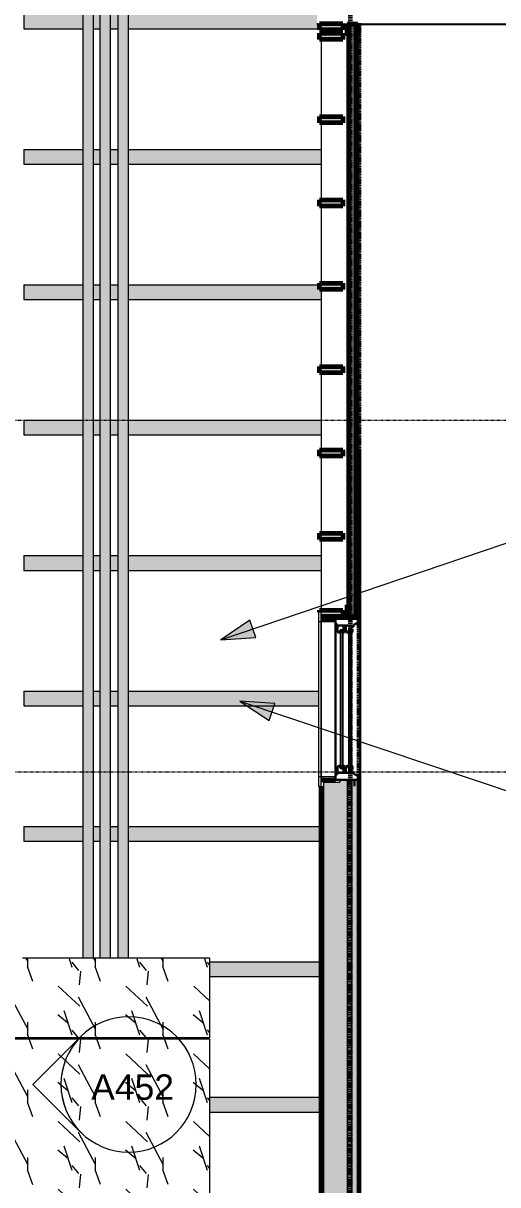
# Model space of a CAD drawing. Header units: inches. Extents: x -4169 to -1846, y 9706 to 12377.
# Drawn here: x -3479.4 to -3367.2, y 10972.9 to 11247.3 of the extents above; entities that cross this region are included whole.
import ezdxf

# ---------------------------------------------------------------- set-up
doc = ezdxf.new("R2010")
doc.units = ezdxf.units.IN
doc.header["$MEASUREMENT"] = 0
doc.linetypes.add('Aligning Line 1_8_', pattern=[0.25, 0.125, -0.125])
doc.linetypes.add('Dash 1_16_', pattern=[0.125, 0.0625, -0.0625])
for name, color, linetype, lineweight in [('0-1', 7, 'Continuous', 5), ('0-2', 50, 'Continuous', 18), ('A-CLNG', 13, 'Continuous', 18), ('A-CLNG-PATT-1', 252, 'Continuous', 18), ('A-GLAZ-3', 250, 'Continuous', 9), ('A-GLAZ-4', 90, 'Continuous', 30), ('A-GLAZ-CWMG-1', 254, 'Continuous', 9), ('A-GLAZ-CWMG-3', 10, 'Continuous', 60), ('A-WALL-1', 8, 'Continuous', 5), ('A-WALL-3', 252, 'Continuous', 18), ('A-WALL-4', 10, 'Continuous', 60), ('A-WALL-5', 50, 'Continuous', 18), ('A-WALL-6', 251, 'Continuous', 5), ('A-WALL-9', 9, 'Continuous', 9), ('A-WALL-PATT-2', 253, 'Continuous', 9), ('C-PROP-LINE-2', 91, 'Dash 1_16_', 60), ('G-ANNO-SYMB', 111, 'Aligning Line 1_8_', 9), ('G-ANNO-SYMB-2', 111, 'Continuous', 9), ('G-ANNO-TEXT', 231, 'Continuous', 9), ('P-PIPE', 3, 'Continuous', 9), ('P-PIPE-1', 3, 'Continuous', 5), ('S-BEAM', 12, 'Continuous', 9)]:
    doc.layers.add(name, color=color, linetype=linetype, lineweight=lineweight)
doc.styles.add('Arial_1', font='arial.ttf', dxfattribs={"height": 6})

# ---------------------------------------------------------------- blocks, each defined once
blk = doc.blocks.new('Basic Wall _ EXT - FIBER CEMENT - LARGE - ___-2505164-ENLARGED RCP - 2ND FLOOR PLAN')
at = {"layer": 'A-WALL-3'}
h = blk.add_hatch(color=256, dxfattribs=at)
h.paths.add_polyline_path([(-2734.17, 11247.1), (-2636.79, 11247.1), (-2636.79, 11247.39), (-2791.71, 11247.39), (-2791.71, 11247.1), (-2737.16, 11247.1)], flags=0)
h.paths.add_polyline_path([(-2070.67, 11247.1), (-2067.63, 11247.1), (-2067.92, 11247.39), (-2100.51, 11247.39), (-2100.51, 11247.1), (-2079.78, 11247.1)], flags=0)
h.paths.add_polyline_path([(-3409.92, 11247.1), (-3409.3, 11247.1), (-3409.3, 11247.29), (-3403.8, 11247.29), (-3403.8, 11247.1), (-3402.8, 11247.1), (-3402.8, 11247.19), (-3400.3, 11247.19), (-3400.3, 11247.1), (-3328.94, 11247.1), (-3328.94, 11247.39), (-3409.92, 11247.39)], flags=0)
h.paths.add_polyline_path([(-3107.22, 11247.1), (-3059.19, 11247.1), (-3059.19, 11247.39), (-3136.73, 11247.39), (-3136.73, 11247.1), (-3107.72, 11247.1)], flags=0)
h.paths.add_polyline_path([(-2138.54, 11247.1), (-2138.54, 11247.39), (-2215.71, 11247.39), (-2215.71, 11247.1), (-2147.31, 11247.1)], flags=0)
h.paths.add_polyline_path([(-2253.74, 11247.1), (-2253.74, 11247.39), (-2254.11, 11247.39), (-2254.11, 11247.1)], flags=0)
h.paths.add_polyline_path([(-3402.37, 11247.1), (-3402.37, 11247.13), (-3402.74, 11247.13), (-3402.74, 11247.1), (-3402.71, 11247.1)], flags=0)
h.paths.add_polyline_path([(-2292.14, 11247.1), (-2292.14, 11247.39), (-2330.91, 11247.39), (-2330.91, 11247.1), (-2299.26, 11247.1)], flags=0)
h.paths.add_polyline_path([(-3174.75, 11247.1), (-3174.75, 11247.39), (-3252.51, 11247.39), (-3252.51, 11247.1), (-3194.06, 11247.1)], flags=0)
h.paths.add_polyline_path([(-2368.94, 11247.1), (-2368.94, 11247.39), (-2407.71, 11247.39), (-2407.71, 11247.1), (-2383.67, 11247.1)], flags=0)
h.paths.add_polyline_path([(-2445.74, 11247.1), (-2445.74, 11247.39), (-2446.11, 11247.39), (-2446.11, 11247.1)], flags=0)
h.paths.add_polyline_path([(-2484.14, 11247.1), (-2484.14, 11247.39), (-2561.31, 11247.39), (-2561.31, 11247.1), (-2518.74, 11247.1)], flags=0)
h.paths.add_polyline_path([(-3400.8, 11247.1), (-3400.36, 11247.1), (-3400.36, 11247.13), (-3400.8, 11247.13)], flags=0)
h.paths.add_polyline_path([(-2599.34, 11247.1), (-2599.34, 11247.39), (-2600.66, 11247.39), (-2600.66, 11247.1)], flags=0)
h.paths.add_polyline_path([(-3023.06, 11247.1), (-3021.74, 11247.1), (-3021.74, 11247.39), (-3023.06, 11247.39)], flags=0)
h.paths.add_polyline_path([(-3290.91, 11247.1), (-3290.54, 11247.1), (-3290.54, 11247.39), (-3290.91, 11247.39)], flags=0)
h.paths.add_polyline_path([(-2983.71, 11247.1), (-2983.34, 11247.1), (-2983.34, 11247.39), (-2983.71, 11247.39)], flags=0)
h.paths.add_polyline_path([(-2945.31, 11247.1), (-2868.14, 11247.1), (-2868.14, 11247.39), (-2945.31, 11247.39)], flags=0)
h.paths.add_polyline_path([(-2830.11, 11247.1), (-2829.74, 11247.1), (-2829.74, 11247.39), (-2830.11, 11247.39)], flags=0)
h.paths.add_polyline_path([(-3124.64, 11247.45), (-3098.91, 11247.45), (-3098.91, 11247.64), (-3097.16, 11247.64), (-3097.16, 11249.14), (-3136.73, 11249.14), (-3136.73, 11247.45), (-3125.14, 11247.45)], flags=0)
h.paths.add_polyline_path([(-2746.66, 11247.45), (-2714.91, 11247.45), (-2714.91, 11247.64), (-2714.54, 11247.64), (-2714.54, 11247.45), (-2676.51, 11247.45), (-2676.51, 11247.64), (-2674.76, 11247.64), (-2674.76, 11249.14), (-2754.69, 11249.14), (-2754.69, 11247.64), (-2752.94, 11247.64), (-2752.94, 11247.45), (-2747.86, 11247.45)], flags=0)
h.paths.add_polyline_path([(-3225.91, 11247.45), (-3213.92, 11247.45), (-3213.92, 11247.64), (-3212.17, 11247.64), (-3212.17, 11249.14), (-3252.51, 11249.14), (-3252.51, 11247.64), (-3251.95, 11247.64), (-3251.95, 11247.45), (-3226.41, 11247.45)], flags=0)
h = blk.add_hatch(color=256, dxfattribs=at)
h.paths.add_polyline_path([(-2070.67, 11247.07), (-2067.6, 11247.07), (-2067.63, 11247.1), (-2100.51, 11247.1), (-2100.51, 11247.07), (-2079.78, 11247.07)], flags=0)
h.paths.add_polyline_path([(-3409.3, 11247.07), (-3409.3, 11247.1), (-3409.92, 11247.1), (-3409.92, 11247.07)], flags=0)
h.paths.add_polyline_path([(-3400.05, 11247.07), (-3328.94, 11247.07), (-3328.94, 11247.1), (-3400.3, 11247.1), (-3400.3, 11247.07), (-3400.05, 11247.07)], flags=0)
h.paths.add_polyline_path([(-3403.8, 11247.07), (-3402.8, 11247.07), (-3402.8, 11247.1), (-3403.8, 11247.1)], flags=0)
h.paths.add_polyline_path([(-2147.31, 11247.07), (-2138.54, 11247.07), (-2138.54, 11247.1), (-2215.71, 11247.1), (-2215.71, 11247.07), (-2181.08, 11247.07)], flags=0)
h.paths.add_polyline_path([(-3402.37, 11247.07), (-3402.37, 11247.1), (-3402.74, 11247.1), (-3402.74, 11247.07), (-3402.67, 11247.07)], flags=0)
h.paths.add_polyline_path([(-3400.8, 11247.07), (-3400.36, 11247.07), (-3400.36, 11247.1), (-3400.8, 11247.1)], flags=0)
h.paths.add_polyline_path([(-2254.11, 11247.07), (-2253.74, 11247.09), (-2253.74, 11247.1), (-2254.11, 11247.08)], flags=0)
h.paths.add_polyline_path([(-2299.26, 11247.07), (-2292.14, 11247.07), (-2292.14, 11247.1), (-2330.91, 11247.1), (-2330.91, 11247.07), (-2307.7, 11247.07)], flags=0)
h.paths.add_polyline_path([(-2383.67, 11247.07), (-2368.94, 11247.07), (-2368.94, 11247.1), (-2407.71, 11247.1), (-2407.71, 11247.07)], flags=0)
h.paths.add_polyline_path([(-3290.54, 11247.07), (-3290.54, 11247.1), (-3290.91, 11247.1), (-3290.91, 11247.07)], flags=0)
h.paths.add_polyline_path([(-3252.51, 11247.07), (-3174.75, 11247.07), (-3174.75, 11247.1), (-3252.51, 11247.1)], flags=0)
h.paths.add_polyline_path([(-2446.11, 11247.07), (-2445.74, 11247.07), (-2445.74, 11247.1), (-2446.11, 11247.1)], flags=0)
h.paths.add_polyline_path([(-2518.74, 11247.07), (-2484.14, 11247.07), (-2484.14, 11247.1), (-2561.31, 11247.1), (-2561.31, 11247.07), (-2552.5, 11247.07)], flags=0)
h.paths.add_polyline_path([(-3136.73, 11247.07), (-3059.19, 11247.07), (-3059.19, 11247.1), (-3136.73, 11247.1)], flags=0)
h.paths.add_polyline_path([(-2599.34, 11247.07), (-2599.34, 11247.1), (-2600.66, 11247.1), (-2600.66, 11247.07)], flags=0)
h.paths.add_polyline_path([(-2653.8, 11247.07), (-2636.79, 11247.07), (-2636.79, 11247.1), (-2791.71, 11247.08), (-2791.71, 11247.07), (-2670.68, 11247.07)], flags=0)
h.paths.add_polyline_path([(-3021.74, 11247.07), (-3021.74, 11247.1), (-3023.06, 11247.1), (-3023.06, 11247.07)], flags=0)
h.paths.add_polyline_path([(-2983.34, 11247.07), (-2983.34, 11247.1), (-2983.71, 11247.1), (-2983.71, 11247.07)], flags=0)
h.paths.add_polyline_path([(-2945.31, 11247.07), (-2868.14, 11247.07), (-2868.14, 11247.1), (-2945.31, 11247.1)], flags=0)
h.paths.add_polyline_path([(-2829.74, 11247.07), (-2829.74, 11247.1), (-2830.11, 11247.1), (-2830.11, 11247.07)], flags=0)
at = {"layer": 'A-WALL-5'}
for p, q in [((-3409.92, 11247.39), (-3409.92, 11247.1)), ((-3409.92, 11247.1), (-3409.92, 11247.07)), ((-3409.3, 11247.1), (-3409.92, 11247.1)), ((-3409.92, 11247.07), (-3409.3, 11247.07)), ((-3402.8, 11247.1), (-3403.8, 11247.1)), ((-3403.8, 11247.07), (-3402.8, 11247.07)), ((-3402.37, 11247.1), (-3402.74, 11247.1)), ((-3402.74, 11247.07), (-3402.37, 11247.07)), ((-3400.36, 11247.1), (-3400.8, 11247.1)), ((-3400.8, 11247.07), (-3400.36, 11247.07)), ((-3328.94, 11247.1), (-3400.3, 11247.1)), ((-3400.3, 11247.07), (-3328.94, 11247.07))]:
    blk.add_line(p, q, dxfattribs=at)
blk = doc.blocks.new('Basic Wall _ EXT - FIBER CEMENT - LARGE - ___-2505165-ENLARGED RCP - 2ND FLOOR PLAN')
at = {"layer": 'A-WALL-3'}
h = blk.add_hatch(color=256, dxfattribs=at)
h.paths.add_polyline_path([(-3400.05, 10851.39), (-3399.76, 10851.71), (-3399.76, 11068.59), (-3400.05, 11068.59), (-3400.05, 10851.64)], flags=0)
h.paths.add_polyline_path([(-3400.05, 11106.61), (-3399.76, 11106.61), (-3399.76, 11107.18), (-3400.05, 11107.18), (-3400.05, 11106.99)], flags=0)
h = blk.add_hatch(color=256, dxfattribs=at)
h.paths.add_polyline_path([(-3399.76, 10851.68), (-3399.72, 10851.71), (-3399.72, 11068.59), (-3399.76, 11068.59), (-3399.76, 10851.71)], flags=0)
h.paths.add_polyline_path([(-3399.72, 11106.61), (-3399.72, 11107.18), (-3399.76, 11107.18), (-3399.76, 11106.61)], flags=0)
at = {"layer": 'A-WALL-5'}
for p, q in [((-3399.76, 11107.18), (-3400.05, 11107.18)), ((-3399.72, 11107.18), (-3399.76, 11107.18)), ((-3399.76, 11107.18), (-3399.76, 11106.61)), ((-3399.72, 11106.61), (-3399.72, 11107.18)), ((-3399.76, 11068.59), (-3399.76, 10851.68)), ((-3399.72, 10851.71), (-3399.72, 11068.59)), ((-3400.05, 10851.39), (-3399.76, 10851.68))]:
    blk.add_line(p, q, dxfattribs=at)
blk = doc.blocks.new('Window-Double_Hung-Andersen-400_Series-Tilt_Wash - 3nd Floor-2636363-ENLARGED RCP - 2ND FLOOR PLAN')
at = {"layer": 'A-GLAZ-4'}
for p, q in [((19.01, 4.81), (-19.01, 4.81)), ((-19.01, 4.81), (-19.01, 4.44)), ((-18.2, 4.81), (-18.2, 4.44)), ((18.2, 4.81), (18.2, 4.44)), ((19.01, 4.76), (19.01, 4.81))]:
    blk.add_line(p, q, dxfattribs=at)
blk = doc.blocks.new('Window-Double_Hung-Andersen-400_Series-Tilt_Wash - 2nd Floor-2636548-ENLARGED RCP - 2ND FLOOR PLAN')
at = {"layer": 'A-GLAZ-3'}
for p, q in [((-16.29, 2.5), (-15.7, 2.5)), ((-16.29, 2.12), (-15.7, 2.12)), ((-16.29, 0.56), (-15.7, 0.56)), ((-16.29, 0.19), (-15.7, 0.19)), ((-15.82, 2.5), (-15.82, 2.12)), ((-15.82, 0.56), (-15.82, 0.19)), ((-15.7, 2.62), (15.7, 2.62)), ((-15.7, 2.5), (15.7, 2.5)), ((-15.7, 2.12), (15.7, 2.12)), ((-15.7, 2), (15.7, 2)), ((-15.7, 0.69), (15.7, 0.69)), ((-15.7, 0.56), (15.7, 0.56)), ((-15.7, 0.19), (15.7, 0.19)), ((-15.7, 0.06), (15.7, 0.06)), ((16.29, 2.5), (15.7, 2.5)), ((16.29, 2.12), (15.7, 2.12)), ((16.29, 0.56), (15.7, 0.56)), ((16.29, 0.19), (15.7, 0.19)), ((15.82, 2.5), (15.82, 2.12)), ((15.82, 0.56), (15.82, 0.19)), ((18.95, -1.06), (-18.95, -1.06)), ((-18.95, -1.06), (-18.95, -4.44)), ((-18.32, -1.06), (-18.32, -4.44)), ((18.32, -1.06), (18.32, -4.44)), ((18.95, -4.44), (18.95, -1.06)), ((20.57, -4.44), (-20.57, -4.44)), ((-20.57, -4.44), (-20.57, -5.06)), ((-20.57, -5.06), (20.57, -5.06)), ((-18.95, -4.44), (18.95, -4.44)), ((-18.32, -4.44), (-18.32, -5.06)), ((18.32, -4.44), (18.32, -5.06)), ((20.57, -5.06), (20.57, -4.44))]:
    blk.add_line(p, q, dxfattribs=at)
at = {"layer": 'A-GLAZ-4'}
for p, q in [((-19.01, 3.44), (-20.51, 3.44)), ((19.01, 4.81), (-19.01, 4.81)), ((-19.01, 4.81), (-19.01, -1.06)), ((-18.2, 4.81), (-18.2, 4)), ((-18.2, 4), (-17.92, 4)), ((-17.92, 4), (-17.61, 3.19)), ((-17.61, 3.19), (-17.14, 3.19)), ((-17.42, 2.75), (-16.57, 2.75)), ((-17.42, 2.75), (-17.42, -0.56)), ((-17.14, 3.19), (-17.14, 2.75)), ((-15.86, 2.97), (-16.57, 2.97)), ((-16.57, 2.62), (-16.57, 2.97)), ((-15.86, 2.97), (-15.7, 2.62)), ((15.86, 2.97), (15.7, 2.62)), ((15.86, 2.97), (16.57, 2.97)), ((16.57, 2.62), (16.57, 2.97)), ((17.42, 2.75), (16.57, 2.75)), ((17.14, 3.19), (17.14, 2.75)), ((17.61, 3.19), (17.14, 3.19)), ((17.42, 2.75), (17.42, -0.56)), ((17.92, 4), (17.61, 3.19)), ((18.2, 4), (17.92, 4)), ((18.2, 4.81), (18.2, 4)), ((19.01, -1.06), (19.01, 4.81)), ((19.01, 3.44), (20.51, 3.44)), ((-17.42, 1.37), (-15.86, 1.37)), ((-17.42, 0.81), (-16.57, 0.81)), ((-15.7, 2.62), (-16.57, 2.62)), ((-15.86, 1.03), (-16.57, 1.03)), ((-16.57, 0.69), (-16.57, 1.03)), ((-15.7, 0.69), (-16.57, 0.69)), ((-16.29, 2.62), (-16.29, 2)), ((-15.7, 2), (-16.29, 2)), ((-16.29, 0.69), (-16.29, 0.06)), ((-15.7, 0.06), (-16.29, 0.06)), ((-15.86, 1.37), (-15.7, 2)), ((-15.86, 1.03), (-15.7, 0.69)), ((-15.86, -0.56), (-15.7, 0.06)), ((15.7, 2.62), (16.57, 2.62)), ((15.7, 2), (16.29, 2)), ((15.86, 1.37), (15.7, 2)), ((15.86, 1.03), (15.7, 0.69)), ((15.7, 0.69), (16.57, 0.69)), ((15.7, 0.06), (16.29, 0.06)), ((15.86, -0.56), (15.7, 0.06)), ((17.42, 1.37), (15.86, 1.37)), ((15.86, 1.03), (16.57, 1.03)), ((16.29, 2.62), (16.29, 2)), ((16.29, 0.69), (16.29, 0.06)), ((16.57, 0.69), (16.57, 1.03)), ((17.42, 0.81), (16.57, 0.81)), ((-19.01, -1.06), (19.01, -1.06)), ((-17.67, -0.78), (-18, -1.06)), ((-17.67, -0.78), (-17.67, -0.56)), ((-17.67, -0.56), (-15.86, -0.56)), ((17.67, -0.56), (15.86, -0.56)), ((17.67, -0.78), (17.67, -0.56)), ((17.67, -0.78), (18, -1.06))]:
    blk.add_line(p, q, dxfattribs=at)
blk = doc.blocks.new('Rectangular Mullion - Profile_Polycarbonate_Upper and left-2194919-ENLARGED RCP - 2ND FLOOR PLAN')
at = {"layer": 'A-GLAZ-CWMG-1'}
blk.add_hatch(color=256, dxfattribs=at).paths.add_polyline_path([(-2.75, 1.22), (-2.75, 1.29), (0, 1.29), (0, -1.21), (-2.75, -1.21), (-2.75, -0.79), (-2.5, -0.79), (-2.5, -0.85), (-2.69, -0.85), (-2.69, -1.15), (-0.06, -1.15), (-0.06, 1.22), (-2.69, 1.22), (-2.69, 0.85), (-2.5, 0.85), (-2.5, 0.79), (-2.75, 0.79)], flags=0)
at = {"layer": 'A-GLAZ-CWMG-3'}
for p, q in [((0, 1.29), (-2.75, 1.29)), ((-2.75, 1.29), (-2.75, 0.79)), ((-2.75, 0.79), (-2.5, 0.79)), ((-2.69, 0.85), (-2.69, 1.22)), ((-2.69, 1.22), (-0.06, 1.22)), ((-2.5, 0.85), (-2.69, 0.85)), ((-2.5, 0.79), (-2.5, 0.85)), ((-0.06, 1.22), (-0.06, -1.15)), ((0, -1.21), (0, 1.29)), ((-2.5, -0.79), (-2.75, -0.79)), ((-2.75, -0.79), (-2.75, -1.21)), ((-2.75, -1.21), (0, -1.21)), ((-2.69, -1.15), (-2.69, -0.85)), ((-2.69, -0.85), (-2.5, -0.85)), ((-0.06, -1.15), (-2.69, -1.15)), ((-2.5, -0.85), (-2.5, -0.79))]:
    blk.add_line(p, q, dxfattribs=at)
blk = doc.blocks.new('Rectangular Mullion - Profile_Polycarbonate_right-2194920-ENLARGED RCP - 2ND FLOOR PLAN')
at = {"layer": 'A-GLAZ-CWMG-1'}
blk.add_hatch(color=256, dxfattribs=at).paths.add_polyline_path([(0, -0.21), (0, 1.29), (-2.75, 1.29), (-2.75, 0.79), (-2.5, 0.79), (-2.5, 0.85), (-2.69, 0.85), (-2.69, 1.22), (-0.06, 1.22), (-0.06, -1.15), (-2.69, -1.15), (-2.69, -0.85), (-2.5, -0.85), (-2.5, -0.79), (-2.75, -0.79), (-2.75, -1.21), (0, -1.21), (0, -0.79)], flags=0)
at = {"layer": 'A-GLAZ-CWMG-3'}
for p, q in [((-2.75, 1.29), (0, 1.29)), ((-2.75, 0.79), (-2.75, 1.29)), ((-2.5, 0.79), (-2.75, 0.79)), ((-0.06, 1.22), (-2.69, 1.22)), ((-2.69, 1.22), (-2.69, 0.85)), ((-2.69, 0.85), (-2.5, 0.85)), ((-2.5, 0.85), (-2.5, 0.79)), ((-0.06, -1.15), (-0.06, 1.22)), ((0, 1.29), (0, -1.21)), ((-2.75, -1.21), (-2.75, -0.79)), ((-2.75, -0.79), (-2.5, -0.79)), ((0, -1.21), (-2.75, -1.21)), ((-2.5, -0.85), (-2.69, -0.85)), ((-2.69, -0.85), (-2.69, -1.15)), ((-2.69, -1.15), (-0.06, -1.15)), ((-2.5, -0.79), (-2.5, -0.85))]:
    blk.add_line(p, q, dxfattribs=at)
blk = doc.blocks.new('Rectangular Mullion - Stud - Vertical-2196325-ENLARGED RCP - 2ND FLOOR PLAN')
at = {"layer": 'A-GLAZ-CWMG-1'}
blk.add_hatch(color=256, dxfattribs=at).paths.add_polyline_path([(0, 1.75), (0, -2.75), (-1.5, -2.75), (-1.5, 2.75), (-1, 2.75), (-1, 2.38), (0, 2.38)], flags=0)
at = {"layer": 'A-GLAZ-CWMG-3'}
for p, q in [((-1, 2.75), (-1.5, 2.75)), ((-1.5, 2.75), (-1.5, -2.75)), ((0, -2.75), (0, 2.38)), ((-1.5, -2.75), (0, -2.75))]:
    blk.add_line(p, q, dxfattribs=at)
blk = doc.blocks.new('Rectangular Mullion - Stud - Vertical-2241410-ENLARGED RCP - 2ND FLOOR PLAN')
at = {"layer": 'A-GLAZ-CWMG-1'}
blk.add_hatch(color=256, dxfattribs=at).paths.add_polyline_path([(-1.5, -2.75), (0, -2.75), (0, 2.75), (-1.5, 2.75), (-1.5, 1.75)], flags=0)
at = {"layer": 'A-GLAZ-CWMG-3'}
for p, q in [((-1.5, -2.75), (-1.5, 2.75)), ((-1.5, 2.75), (0, 2.75)), ((0, 2.75), (0, -2.75)), ((0, -2.75), (-1.5, -2.75))]:
    blk.add_line(p, q, dxfattribs=at)
blk = doc.blocks.new('Rectangular Mullion - Stud - Vertical-2196328-ENLARGED RCP - 2ND FLOOR PLAN')
at = {"layer": 'A-GLAZ-CWMG-1'}
blk.add_hatch(color=256, dxfattribs=at).paths.add_polyline_path([(1.5, 2.13), (1.5, -2.75), (0, -2.75), (0, 2.75), (1.5, 2.75), (1.5, 2.18)], flags=0)
at = {"layer": 'A-GLAZ-CWMG-3'}
for p, q in [((1.5, 2.75), (0, 2.75)), ((0, 2.75), (0, -2.75)), ((1.5, -2.75), (1.5, 2.75)), ((0, -2.75), (1.5, -2.75))]:
    blk.add_line(p, q, dxfattribs=at)
blk = doc.blocks.new('CTR - 1st Phase - Shell_rvt-1-ENLARGED RCP - 2ND FLOOR PLAN')
at = {"layer": 'A-WALL-1'}
blk.add_hatch(color=256, dxfattribs=at).paths.add_polyline_path([(-3400.3, 10851.14), (-3400.3, 11068.59), (-3401.8, 11068.59), (-3401.8, 10851.14), (-3401.77, 10851.14)], flags=0)
at = {"layer": 'A-WALL-6'}
h = blk.add_hatch(color=256, dxfattribs=at)
h.paths.add_polyline_path([(-3400.05, 10851.39), (-3400.05, 11068.59), (-3400.3, 11068.59), (-3400.3, 10851.39)], flags=0)
h.paths.add_polyline_path([(-3400.05, 11106.61), (-3400.05, 11107.18), (-3400.3, 11107.18), (-3400.3, 11106.61)], flags=0)
at = {"layer": 'A-WALL-9'}
blk.add_hatch(color=256, dxfattribs=at).paths.add_polyline_path([(-3402.37, 11107.24), (-3400.8, 11107.24), (-3400.8, 11247.13), (-3402.37, 11247.13), (-3402.37, 11113.79)], flags=0)
at = {"layer": 'A-WALL-PATT-2'}
h = blk.add_hatch(dxfattribs=at)
h.set_pattern_fill('FP_1', color=256, style=0, pattern_type=2)
h.set_pattern_definition([(0, (0, 0), (20.48, 5.12), [0.845, -14.515, 0.845, -14.515, -81.92]), (0, (0, 0), (20.48, 5.12), [-30.72, 0.845, -29.875, 0.845, -14.515, -35.84]), (0, (0, 0), (20.48, 5.12), [-76.8, 0.845, -9.395, 0.845, -24.755]), (120, (7.68, 2.56), (-14.67405, 15.1762003), [0.845, -14.515, 0.845, -14.515, -81.92]), (120, (7.68, 2.56), (-14.67405, 15.1762003), [-30.72, 0.845, -29.875, 0.845, -14.515, -35.84]), (120, (7.68, 2.56), (-14.67405, 15.1762003), [-76.8, 0.845, -9.395, 0.845, -24.755]), (240, (10.24, 12.8), (-5.80595, -20.2962003), [0.845, -14.515, 0.845, -14.515, -81.92]), (240, (10.24, 12.8), (-5.80595, -20.2962003), [-30.72, 0.845, -29.875, 0.845, -14.515, -35.84]), (240, (10.24, 12.8), (-5.80595, -20.2962003), [-76.8, 0.845, -9.395, 0.845, -24.755])])
h.paths.add_polyline_path([(-3408.3, 10843.41), (-3408.3, 11067.97), (-3404.49, 11067.97), (-3404.49, 11068.59), (-3408.92, 11068.59), (-3408.92, 10843.41), (-3408.67, 10843.41)], flags=0)
h.paths.add_polyline_path([(-3408.3, 11106.61), (-3400.3, 11106.61), (-3400.3, 11107.18), (-3408.92, 11107.18), (-3408.92, 11106.61), (-3408.49, 11106.61)], flags=0)
h = blk.add_hatch(dxfattribs=at)
h.set_pattern_fill('FP_2', color=256, style=0, pattern_type=2)
h.set_pattern_definition([(161.57, (0.32, 0.32), (-2.560496185, -0.000537386), [0, -18.214, 2.022, 0]), (18.43, (-0.32, 0.32), (-2.560496185, 0.000537386), [0, -18.214, 2.022, 0]), (108.43, (0.32, 0.32), (1.27922091, -6.400876726), [6.07, -14.166]), (71.57, (-0.32, 0.32), (1.27922091, 6.400876726), [6.07, -14.166])])
h.paths.add_polyline_path([(-3408.3, 10848.64), (-3402.8, 10848.64), (-3402.8, 11068.59), (-3404.49, 11068.59), (-3404.49, 11067.97), (-3408.3, 11067.97), (-3408.3, 10849.51)], flags=0)
h = blk.add_hatch(dxfattribs=at)
h.set_pattern_fill('FP_5', color=256, style=0, pattern_type=2)
h.set_pattern_definition([(0, (0, 0), (0, 3.199), []), (315, (0, 0), (3.1989511, 0), [4.524, -4.524]), (45, (0, 0), (3.1989511, 0), [4.524, -4.524])])
h.paths.add_polyline_path([(-3401.8, 10849.64), (-3401.8, 11068.59), (-3402.8, 11068.59), (-3402.79, 10849.64)], flags=0)
at = {"layer": 'A-WALL-4'}
for p, q in [((-3402.37, 11107.24), (-3402.37, 11247.13)), ((-3402.37, 11247.13), (-3400.8, 11247.13)), ((-3400.8, 11247.13), (-3400.8, 11107.24)), ((-3408.92, 11107.18), (-3404.49, 11107.18)), ((-3405.55, 11106.61), (-3408.92, 11106.61)), ((-3404.49, 11107.18), (-3400.3, 11107.18)), ((-3400.8, 11107.24), (-3402.37, 11107.24)), ((-3400.3, 11107.18), (-3400.05, 11107.18)), ((-3400.05, 11107.18), (-3400.05, 11106.61)), ((-3408.92, 11068.59), (-3405.55, 11068.59)), ((-3408.92, 10851.39), (-3408.92, 11067.03)), ((-3400.05, 11068.59), (-3400.05, 10851.39))]:
    blk.add_line(p, q, dxfattribs=at)
at = {"layer": 'A-WALL-5'}
for p, q in [((-3408.92, 11245.79), (-3408.92, 11244.96)), ((-3400.05, 11107.18), (-3400.05, 11247.07)), ((-3408.92, 11243.46), (-3408.92, 11225.28)), ((-3408.92, 11223.78), (-3408.92, 11205.59)), ((-3408.92, 11204.09), (-3408.92, 11185.91)), ((-3408.92, 11184.41), (-3408.92, 11166.23)), ((-3408.92, 11164.73), (-3408.92, 11146.54)), ((-3408.92, 11145.04), (-3408.92, 11126.86)), ((-3408.92, 11125.36), (-3408.92, 11108.68)), ((-3400.3, 11107.18), (-3400.3, 11106.61)), ((-3400.3, 11106.61), (-3400.3, 11107.18)), ((-3408.3, 10851.39), (-3408.3, 11067.97)), ((-3408.3, 11067.97), (-3404.49, 11067.97)), ((-3404.49, 11068.59), (-3404.49, 11067.97)), ((-3402.8, 11068.59), (-3402.8, 10851.39)), ((-3401.8, 11068.59), (-3401.8, 10851.39)), ((-3400.3, 11068.59), (-3400.3, 10851.39))]:
    blk.add_line(p, q, dxfattribs=at)
at = {"layer": '0-2'}
for name in ['Basic Wall _ EXT - FIBER CEMENT - LARGE - ___-2505164-ENLARGED RCP - 2ND FLOOR PLAN', 'Basic Wall _ EXT - FIBER CEMENT - LARGE - ___-2505165-ENLARGED RCP - 2ND FLOOR PLAN']:
    blk.add_blockref(name, (0, 0), dxfattribs=at)
for name, p, rotation in [('Rectangular Mullion - Stud - Vertical-2241410-ENLARGED RCP - 2ND FLOOR PLAN', (-3406.55, 11247.29), 90.00000000000892), ('Window-Double_Hung-Andersen-400_Series-Tilt_Wash - 3nd Floor-2636363-ENLARGED RCP - 2ND FLOOR PLAN', (-3404.49, 11126.19), 269.9999999999999), ('Window-Double_Hung-Andersen-400_Series-Tilt_Wash - 2nd Floor-2636548-ENLARGED RCP - 2ND FLOOR PLAN', (-3404.49, 11087.6), 269.9999999999999), ('Rectangular Mullion - Profile_Polycarbonate_right-2194920-ENLARGED RCP - 2ND FLOOR PLAN', (-3401.59, 11107.18), 270)]:
    blk.add_blockref(name, p, dxfattribs=dict(at, rotation=rotation))
at = {"layer": '0-2', "extrusion": (0, 0, -1)}
for name, p, rotation in [('Rectangular Mullion - Profile_Polycarbonate_Upper and left-2194919-ENLARGED RCP - 2ND FLOOR PLAN', (3401.59, 11247.19), 90), ('Rectangular Mullion - Stud - Vertical-2196328-ENLARGED RCP - 2ND FLOOR PLAN', (3406.55, 11244.96), 269.9999999999911), ('Rectangular Mullion - Stud - Vertical-2196328-ENLARGED RCP - 2ND FLOOR PLAN', (3406.55, 11225.28), 269.9999999999911), ('Rectangular Mullion - Stud - Vertical-2196328-ENLARGED RCP - 2ND FLOOR PLAN', (3406.55, 11205.59), 269.9999999999911), ('Rectangular Mullion - Stud - Vertical-2196328-ENLARGED RCP - 2ND FLOOR PLAN', (3406.55, 11185.91), 269.9999999999911), ('Rectangular Mullion - Stud - Vertical-2196328-ENLARGED RCP - 2ND FLOOR PLAN', (3406.55, 11166.23), 269.9999999999911), ('Rectangular Mullion - Stud - Vertical-2196328-ENLARGED RCP - 2ND FLOOR PLAN', (3406.55, 11146.54), 269.9999999999911), ('Rectangular Mullion - Stud - Vertical-2196328-ENLARGED RCP - 2ND FLOOR PLAN', (3406.55, 11126.86), 269.9999999999911), ('Rectangular Mullion - Stud - Vertical-2196325-ENLARGED RCP - 2ND FLOOR PLAN', (3406.55, 11107.18), 269.9999999999911)]:
    blk.add_blockref(name, p, dxfattribs=dict(at, rotation=rotation))
blk = doc.blocks.new('Dimension Lumber - LVL - 3_5X5_5-V151-ENLARGED RCP - 2ND FLOOR PLAN')
at = {"layer": 'S-BEAM'}
h = blk.add_hatch(color=256, dxfattribs=at)
h.paths.add_polyline_path([(24.24, -1.75), (34.15, -1.75), (34.15, -0.72), (33.52, -0.72), (33.52, 1.75), (-11.12, 1.75), (-11.12, -1.75), (13.03, -1.75)], flags=0)
h.paths.add_polyline_path([(-35.77, -1.75), (-21.74, -1.75), (-21.74, 1.75), (-35.77, 1.75)], flags=0)
h.paths.add_polyline_path([(-19.36, -1.75), (-17.74, -1.75), (-17.74, 1.75), (-19.36, 1.75)], flags=0)
h.paths.add_polyline_path([(-15.36, -1.75), (-13.5, -1.75), (-13.5, 1.75), (-15.36, 1.75)], flags=0)
for p, q in [((-35.77, 1.75), (-35.77, -1.75)), ((-35.77, 1.75), (-21.74, 1.75)), ((-19.36, 1.75), (-17.74, 1.75)), ((-15.36, 1.75), (-13.5, 1.75)), ((-11.12, 1.75), (33.52, 1.75)), ((-35.77, -1.75), (-21.74, -1.75)), ((-19.36, -1.75), (-17.74, -1.75)), ((-15.36, -1.75), (-13.5, -1.75)), ((-11.12, -1.75), (34.15, -1.75))]:
    blk.add_line(p, q, dxfattribs=at)
blk = doc.blocks.new('Dimension Lumber - LVL - 3_5X5_5-2120387-ENLARGED RCP - 2ND FLOOR PLAN')
at = {"layer": 'S-BEAM'}
h = blk.add_hatch(color=256, dxfattribs=at)
h.paths.add_polyline_path([(13.34, -1.75), (34.84, -1.75), (34.84, 1.75), (-10.81, 1.75), (-10.81, -1.75), (-3.54, -1.75)], flags=0)
h.paths.add_polyline_path([(-35.46, -1.75), (-21.43, -1.75), (-21.43, 1.75), (-35.46, 1.75)], flags=0)
h.paths.add_polyline_path([(-19.05, -1.75), (-17.43, -1.75), (-17.43, 1.75), (-19.05, 1.75), (-19.05, -1.46)], flags=0)
h.paths.add_polyline_path([(-15.05, -1.75), (-13.18, -1.75), (-13.18, 1.75), (-15.05, 1.75), (-15.05, -1.46)], flags=0)
for p, q in [((-35.46, 1.75), (-35.46, -1.75)), ((-35.46, 1.75), (-21.43, 1.75)), ((-19.05, 1.75), (-17.43, 1.75)), ((-15.05, 1.75), (-13.18, 1.75)), ((-10.81, 1.75), (34.84, 1.75)), ((-35.46, -1.75), (-21.43, -1.75)), ((-19.05, -1.75), (-17.43, -1.75)), ((-15.05, -1.75), (-13.18, -1.75)), ((-10.81, -1.75), (34.84, -1.75))]:
    blk.add_line(p, q, dxfattribs=at)
blk = doc.blocks.new('Dimension Lumber - LVL - 3_5X5_5-V152-ENLARGED RCP - 2ND FLOOR PLAN')
at = {"layer": 'S-BEAM'}
h = blk.add_hatch(color=256, dxfattribs=at)
h.paths.add_polyline_path([(-35.46, -1.75), (-21.43, -1.75), (-21.43, 1.75), (-35.46, 1.75)], flags=0)
h.paths.add_polyline_path([(14.3, -1.75), (34.84, -1.75), (34.84, 0.62), (34.46, 0.62), (34.46, 1.75), (-10.81, 1.75), (-10.81, -1.75), (13.34, -1.75)], flags=0)
h.paths.add_polyline_path([(-19.05, -1.75), (-17.43, -1.75), (-17.43, 1.75), (-19.05, 1.75), (-19.05, 0.38)], flags=0)
h.paths.add_polyline_path([(-15.05, -1.75), (-13.18, -1.75), (-13.18, 1.75), (-15.05, 1.75), (-15.05, 0.38)], flags=0)
for p, q in [((-35.46, 1.75), (-35.46, -1.75)), ((-35.46, 1.75), (-21.43, 1.75)), ((-19.05, 1.75), (-17.43, 1.75)), ((-15.05, 1.75), (-13.18, 1.75)), ((-10.81, 1.75), (34.46, 1.75)), ((-35.46, -1.75), (-21.43, -1.75)), ((-19.05, -1.75), (-17.43, -1.75)), ((-15.05, -1.75), (-13.18, -1.75)), ((-10.81, -1.75), (34.84, -1.75))]:
    blk.add_line(p, q, dxfattribs=at)
blk = doc.blocks.new('Dimension Lumber - LVL - 3_5X5_5-V153-ENLARGED RCP - 2ND FLOOR PLAN')
at = {"layer": 'S-BEAM'}
h = blk.add_hatch(color=256, dxfattribs=at)
h.paths.add_polyline_path([(-35.46, -1.75), (-21.43, -1.75), (-21.43, 1.75), (-35.46, 1.75)], flags=0)
h.paths.add_polyline_path([(34.21, -1.75), (34.21, 1.75), (-10.81, 1.75), (-10.81, -1.75), (24.65, -1.75)], flags=0)
h.paths.add_polyline_path([(-15.05, -1.75), (-13.18, -1.75), (-13.18, 1.75), (-15.05, 1.75)], flags=0)
h.paths.add_polyline_path([(-17.43, -1.75), (-17.43, 1.75), (-19.05, 1.75), (-19.05, -1.75), (-17.88, -1.75)], flags=0)
for p, q in [((-35.46, 1.75), (-35.46, -1.75)), ((-35.46, 1.75), (-21.43, 1.75)), ((-19.05, 1.75), (-17.43, 1.75)), ((-15.05, 1.75), (-13.18, 1.75)), ((-10.81, 1.75), (34.21, 1.75)), ((-35.46, -1.75), (-21.43, -1.75)), ((-19.05, -1.75), (-17.43, -1.75)), ((-15.05, -1.75), (-13.18, -1.75)), ((-10.81, -1.75), (34.21, -1.75))]:
    blk.add_line(p, q, dxfattribs=at)
blk = doc.blocks.new('Dimension Lumber - LVL - 3_5X5_5-2120388-ENLARGED RCP - 2ND FLOOR PLAN')
at = {"layer": 'S-BEAM'}
blk.add_hatch(color=256, dxfattribs=at).paths.add_polyline_path([(23.82, -1.75), (45.31, -1.75), (45.31, 1.75), (18.91, 1.75), (18.91, -1.75)], flags=0)
for p, q in [((18.91, 1.75), (45.31, 1.75)), ((18.91, -1.75), (45.31, -1.75))]:
    blk.add_line(p, q, dxfattribs=at)
blk = doc.blocks.new('Family - ___-1870007-ENLARGED RCP - 2ND FLOOR PLAN')
at = {"layer": 'C-PROP-LINE-2'}
blk.add_line((-3400.05, 11247.39), (-3400.05, 10851.39), dxfattribs=at)
blk = doc.blocks.new('Family - ___-1870574-ENLARGED RCP - 2ND FLOOR PLAN')
at = {"layer": 'C-PROP-LINE-2'}
blk.add_line((-3402.05, 11277.29), (-3402.05, 10821.49), dxfattribs=at)
blk = doc.blocks.new('Elevation - Filled Arrow-152140-ENLARGED RCP - 2ND FLOOR PLAN')
at = {"layer": 'G-ANNO-SYMB-2'}
for start, end in [(360, 180), (180, 360)]:
    blk.add_arc((0, 0), 0.25, start, end, dxfattribs=at)
blk = doc.blocks.new('Elevation - Filled Arrow-151867-ENLARGED RCP - 2ND FLOOR PLAN')
at = {"layer": 'G-ANNO-SYMB-2'}
for p, q in [((0, 0.3536), (-0.1768, 0.1768)), ((0.1768, 0.1768), (0, 0.3536))]:
    blk.add_line(p, q, dxfattribs=at)
blk.add_arc((0, 0), 0.25, 45, 135, dxfattribs=at)

msp = doc.modelspace()

# ---------------------------------------------------------------- hatches: boundary and pattern name
at = {"layer": 'A-CLNG-PATT-1'}
h = msp.add_hatch(dxfattribs=at)
h.set_pattern_fill('FP_55', color=256, style=0, pattern_type=2)
h.set_pattern_definition([(108.435, (4.16, 0), (-16.000521, 32.0003383), [6.072, -44.525]), (139.399, (2.24, 5.76), (-96.00016541, 79.9998798), [2.95, -144.562]), (136.848, (16, 7.68), (-240.00202852, 223.9982064), [7.018, -343.889]), (109.983, (10.88, 12.48), (-47.99971113, 127.99986808), [3.746, -183.53]), (90, (9.6, 0), (-16, 16), [3.2, -12.8]), (118.443, (9.6, 3.2), (112.0002199, -207.99937941), [8.734, -427.981]), (84.289, (5.44, 10.88), (-16.00092206, -143.99947947), [3.216, -157.582]), (129.806, (5.76, 14.08), (64.00060153, -80.0001644), [2.499, -122.465])])
h.paths.add_polyline_path([(-3478.3, 10949.97), (-3435.32, 10949.97), (-3435.32, 10968.92), (-3478.3, 10968.92), (-3478.3, 10952.92)], flags=0)
h.paths.add_polyline_path([(-3496.99, 10969.17), (-3435.32, 10969.17), (-3435.32, 11007.32), (-3497.55, 11007.32), (-3497.55, 10971.49), (-3497.3, 10971.49), (-3497.3, 10969.49), (-3497.55, 10969.49), (-3497.55, 10969.17), (-3497.3, 10969.17)], flags=0)
h.paths.add_polyline_path([(-3497.3, 11007.57), (-3435.32, 11007.57), (-3435.32, 11026.52), (-3479.55, 11026.52), (-3479.55, 11025.81), (-3497.55, 11025.81), (-3497.55, 11009.49), (-3497.3, 11009.49), (-3497.3, 11008.06)], flags=0)
at = {"layer": 'G-ANNO-TEXT'}
for points in [[(-3432.67, 11101.67), (-3424.41, 11102.2), (-3425.78, 11106.26)], [(-3428.13, 11087.13), (-3421.23, 11082.56), (-3419.87, 11086.62)]]:
    msp.add_hatch(color=256, dxfattribs=at).paths.add_polyline_path(points, flags=0)
at = {"layer": 'P-PIPE-1'}
h = msp.add_hatch(color=256, dxfattribs=at)
h.paths.add_polyline_path([(-3465.19, 10411.12), (-3464, 10411.12), (-3464, 10649.86), (-3465.19, 10649.86), (-3465.19, 10414.04)], flags=0)
h.paths.add_polyline_path([(-3464, 10668.81), (-3464, 10669.06), (-3465.19, 10669.06), (-3465.19, 10668.81), (-3464.06, 10668.81)], flags=0)
h.paths.add_polyline_path([(-3464.84, 10707.21), (-3464, 10707.21), (-3464, 10707.46), (-3465.19, 10707.46), (-3465.19, 10707.21), (-3464.88, 10707.21)], flags=0)
h.paths.add_polyline_path([(-3464.89, 10726.41), (-3464, 10726.41), (-3464, 10949.97), (-3465.19, 10949.97), (-3465.19, 10726.41), (-3465.03, 10726.41)], flags=0)
h.paths.add_polyline_path([(-3465.03, 10968.92), (-3464, 10968.92), (-3464, 10969.17), (-3465.19, 10969.17), (-3465.16, 10968.92), (-3465.08, 10968.92)], flags=0)
h.paths.add_polyline_path([(-3464.31, 11007.32), (-3464, 11007.32), (-3464, 11007.57), (-3465.19, 11007.57), (-3465.17, 11007.32), (-3464.44, 11007.32)], flags=0)
h.paths.add_polyline_path([(-3464.84, 11026.52), (-3464, 11026.52), (-3464, 11687.66), (-3465.19, 11687.66), (-3465.17, 11026.52), (-3464.93, 11026.52)], flags=0)
h.paths.add_polyline_path([(-3465.03, 11706.61), (-3464, 11706.61), (-3464, 11706.86), (-3465.19, 11706.86), (-3465.19, 11706.61), (-3465.15, 11706.61)], flags=0)
h = msp.add_hatch(color=256, dxfattribs=at)
h.paths.add_polyline_path([(-3462.81, 10411.12), (-3462.81, 10411.12), (-3462.82, 10649.86), (-3464, 10649.86), (-3464, 10411.12), (-3462.85, 10411.12)], flags=0)
h.paths.add_polyline_path([(-3463.76, 10668.81), (-3462.81, 10668.81), (-3462.82, 10669.06), (-3464, 10669.06), (-3464, 10668.81)], flags=0)
h.paths.add_polyline_path([(-3463.77, 10707.21), (-3462.81, 10707.21), (-3462.82, 10707.46), (-3464, 10707.46), (-3464, 10707.21)], flags=0)
h.paths.add_polyline_path([(-3462.81, 10726.41), (-3462.83, 10949.97), (-3464, 10949.97), (-3464, 10726.41), (-3462.82, 10726.41)], flags=0)
h.paths.add_polyline_path([(-3462.85, 10968.92), (-3462.81, 10968.92), (-3462.83, 10969.17), (-3464, 10969.17), (-3464, 10968.92), (-3462.9, 10968.92)], flags=0)
h.paths.add_polyline_path([(-3462.85, 11007.32), (-3462.81, 11007.32), (-3462.83, 11007.57), (-3464, 11007.57), (-3464, 11007.32), (-3462.91, 11007.32)], flags=0)
h.paths.add_polyline_path([(-3462.83, 11026.52), (-3462.81, 11026.52), (-3462.81, 11687.66), (-3464, 11687.66), (-3464, 11026.52), (-3462.85, 11026.52)], flags=0)
h.paths.add_polyline_path([(-3462.85, 11706.61), (-3462.81, 11706.61), (-3462.81, 11706.86), (-3464, 11706.86), (-3464, 11706.61), (-3462.85, 11706.61)], flags=0)
h = msp.add_hatch(color=256, dxfattribs=at)
h.paths.add_polyline_path([(-3461.19, 10411.12), (-3460, 10411.12), (-3460, 10649.86), (-3461.19, 10649.86), (-3461.19, 10414.04)], flags=0)
h.paths.add_polyline_path([(-3461.19, 10668.81), (-3460, 10668.81), (-3460, 10669.06), (-3461.19, 10669.06)], flags=0)
h.paths.add_polyline_path([(-3460, 10707.21), (-3460, 10707.46), (-3461.19, 10707.46), (-3461.19, 10707.21), (-3460.07, 10707.21)], flags=0)
h.paths.add_polyline_path([(-3461.19, 10726.41), (-3460, 10726.41), (-3460, 10949.97), (-3461.19, 10949.97), (-3461.19, 10731.73)], flags=0)
h.paths.add_polyline_path([(-3461.19, 10968.92), (-3460, 10968.92), (-3460, 10969.17), (-3461.19, 10969.17)], flags=0)
h.paths.add_polyline_path([(-3460.84, 11007.32), (-3460, 11007.32), (-3460, 11007.57), (-3461.19, 11007.57), (-3461.17, 11007.32), (-3460.93, 11007.32)], flags=0)
h.paths.add_polyline_path([(-3461.19, 11026.52), (-3460, 11026.52), (-3460, 11687.66), (-3461.19, 11687.66), (-3461.19, 11033.36)], flags=0)
h = msp.add_hatch(color=256, dxfattribs=at)
h.paths.add_polyline_path([(-3458.81, 10411.12), (-3458.82, 10649.86), (-3460, 10649.86), (-3460, 10411.12), (-3458.81, 10411.12)], flags=0)
h.paths.add_polyline_path([(-3459.69, 10668.81), (-3458.81, 10668.81), (-3458.82, 10669.06), (-3460, 10669.06), (-3460, 10668.81), (-3459.76, 10668.81)], flags=0)
h.paths.add_polyline_path([(-3459.22, 10707.21), (-3458.81, 10707.21), (-3458.82, 10707.46), (-3460, 10707.46), (-3460, 10707.21), (-3459.27, 10707.21)], flags=0)
h.paths.add_polyline_path([(-3458.82, 10726.41), (-3458.81, 10726.41), (-3458.83, 10949.97), (-3460, 10949.97), (-3460, 10726.41), (-3458.85, 10726.41)], flags=0)
h.paths.add_polyline_path([(-3458.83, 10968.92), (-3458.81, 10968.92), (-3458.83, 10969.17), (-3460, 10969.17), (-3460, 10968.92), (-3458.85, 10968.92)], flags=0)
h.paths.add_polyline_path([(-3459.84, 11007.32), (-3458.81, 11007.32), (-3458.83, 11007.57), (-3460, 11007.57), (-3460, 11007.32)], flags=0)
h.paths.add_polyline_path([(-3458.83, 11026.52), (-3458.81, 11026.52), (-3458.81, 11687.66), (-3460, 11687.66), (-3460, 11026.52), (-3458.85, 11026.52)], flags=0)
h = msp.add_hatch(color=256, dxfattribs=at)
h.paths.add_polyline_path([(-3456.94, 10411.12), (-3455.76, 10411.12), (-3455.76, 10649.86), (-3456.94, 10649.86), (-3456.94, 10414.04)], flags=0)
h.paths.add_polyline_path([(-3456.94, 10668.81), (-3455.76, 10668.81), (-3455.76, 10669.06), (-3456.94, 10669.06)], flags=0)
h.paths.add_polyline_path([(-3456.94, 10707.21), (-3455.76, 10707.21), (-3455.76, 10707.46), (-3456.94, 10707.46)], flags=0)
h.paths.add_polyline_path([(-3456.94, 10726.41), (-3455.76, 10726.41), (-3455.76, 10949.97), (-3456.94, 10949.97), (-3456.94, 10731.73)], flags=0)
h.paths.add_polyline_path([(-3456.94, 10968.92), (-3455.76, 10968.92), (-3455.76, 10969.17), (-3456.94, 10969.17)], flags=0)
h.paths.add_polyline_path([(-3456.94, 11007.32), (-3455.76, 11007.32), (-3455.76, 11007.57), (-3456.94, 11007.57)], flags=0)
h.paths.add_polyline_path([(-3456.94, 11026.52), (-3455.76, 11026.52), (-3455.76, 11687.66), (-3456.94, 11687.66), (-3456.94, 11033.36)], flags=0)
h = msp.add_hatch(color=256, dxfattribs=at)
h.paths.add_polyline_path([(-3455.76, 10411.12), (-3454.57, 10411.12), (-3454.58, 10649.86), (-3455.76, 10649.86), (-3455.76, 10420.05)], flags=0)
h.paths.add_polyline_path([(-3455.76, 10668.81), (-3454.57, 10668.81), (-3454.58, 10669.06), (-3455.76, 10669.06)], flags=0)
h.paths.add_polyline_path([(-3455.52, 10707.21), (-3454.57, 10707.21), (-3454.58, 10707.46), (-3455.76, 10707.46), (-3455.74, 10707.21)], flags=0)
h.paths.add_polyline_path([(-3455.76, 10726.41), (-3454.57, 10726.41), (-3454.59, 10949.97), (-3455.76, 10949.97), (-3455.76, 10731.73)], flags=0)
h.paths.add_polyline_path([(-3455.76, 10968.92), (-3454.57, 10968.92), (-3454.59, 10969.17), (-3455.76, 10969.17)], flags=0)
h.paths.add_polyline_path([(-3455.76, 11007.32), (-3454.57, 11007.32), (-3454.59, 11007.57), (-3455.76, 11007.57)], flags=0)
h.paths.add_polyline_path([(-3455.76, 11026.52), (-3454.57, 11026.52), (-3454.57, 11687.66), (-3455.76, 11687.66), (-3455.76, 11033.36)], flags=0)

# ---------------------------------------------------------------- linework, layer by layer
at = {"layer": 'A-CLNG'}
for p, q in [((-3479.55, 11026.52), (-3435.32, 11026.52)), ((-3435.32, 11026.52), (-3435.32, 11007.57)), ((-3497.55, 11007.32), (-3435.32, 11007.32)), ((-3435.32, 11007.57), (-3497.3, 11007.57)), ((-3435.32, 11007.32), (-3435.32, 10969.17))]:
    msp.add_line(p, q, dxfattribs=at)
at = {"layer": 'G-ANNO-SYMB'}
for p, q in [((-1910.95, 11153.43), (-4027.08, 11153.43)), ((-1910.95, 11070.38), (-4027.08, 11070.38))]:
    msp.add_line(p, q, dxfattribs=at)
at = {"layer": 'G-ANNO-TEXT'}
for p, q in [((-3432.67, 11101.67), (-3353.82, 11128.31)), ((-3425.78, 11106.26), (-3432.67, 11101.67)), ((-3424.41, 11102.2), (-3425.78, 11106.26)), ((-3432.67, 11101.67), (-3424.41, 11102.2)), ((-3428.13, 11087.13), (-3421.23, 11082.56)), ((-3419.87, 11086.62), (-3428.13, 11087.13)), ((-3428.13, 11087.13), (-3351.85, 11061.56)), ((-3421.23, 11082.56), (-3419.87, 11086.62))]:
    msp.add_line(p, q, dxfattribs=at)
at = {"layer": 'P-PIPE'}
for p, q in [((-3465.19, 11026.52), (-3465.19, 11687.66)), ((-3462.81, 11687.66), (-3462.81, 11026.52)), ((-3461.19, 11026.52), (-3461.19, 11687.66)), ((-3458.81, 11687.66), (-3458.81, 11026.52)), ((-3456.94, 11026.52), (-3456.94, 11687.66)), ((-3454.57, 11687.66), (-3454.57, 11026.52)), ((-3465.19, 11007.32), (-3465.19, 11007.57)), ((-3462.81, 11007.57), (-3462.81, 11007.32)), ((-3461.19, 11007.32), (-3461.19, 11007.57)), ((-3458.81, 11007.57), (-3458.81, 11007.32)), ((-3456.94, 11007.32), (-3456.94, 11007.57)), ((-3454.57, 11007.57), (-3454.57, 11007.32))]:
    msp.add_line(p, q, dxfattribs=at)

# ---------------------------------------------------------------- block references
at = {"layer": '0-1'}
msp.add_blockref('CTR - 1st Phase - Shell_rvt-1-ENLARGED RCP - 2ND FLOOR PLAN', (0, 0), dxfattribs=at)
at = {"layer": 'C-PROP-LINE-2'}
for name in ['Family - ___-1870007-ENLARGED RCP - 2ND FLOOR PLAN', 'Family - ___-1870574-ENLARGED RCP - 2ND FLOOR PLAN']:
    msp.add_blockref(name, (0, 0), dxfattribs=at)
at = {"layer": 'G-ANNO-SYMB-2', "xscale": 63.99999999999997, "yscale": 63.99999999999997, "zscale": 63.99999999999997}
msp.add_blockref('Elevation - Filled Arrow-152140-ENLARGED RCP - 2ND FLOOR PLAN', (-3454.46, 10996.57), dxfattribs=at)
at = {"layer": 'G-ANNO-SYMB-2', "xscale": 63.99999999999997, "yscale": 63.99999999999997, "zscale": 63.99999999999997, "rotation": 90.0000000000023}
msp.add_blockref('Elevation - Filled Arrow-151867-ENLARGED RCP - 2ND FLOOR PLAN', (-3454.46, 10996.57), dxfattribs=at)
at = {"layer": 'S-BEAM'}
for name, p in [('Dimension Lumber - LVL - 3_5X5_5-V151-ENLARGED RCP - 2ND FLOOR PLAN', (-3443.45, 11247.79)), ('Dimension Lumber - LVL - 3_5X5_5-2120387-ENLARGED RCP - 2ND FLOOR PLAN', (-3443.76, 11215.79)), ('Dimension Lumber - LVL - 3_5X5_5-V152-ENLARGED RCP - 2ND FLOOR PLAN', (-3443.76, 11183.79)), ('Dimension Lumber - LVL - 3_5X5_5-2120387-ENLARGED RCP - 2ND FLOOR PLAN', (-3443.76, 11151.79)), ('Dimension Lumber - LVL - 3_5X5_5-2120387-ENLARGED RCP - 2ND FLOOR PLAN', (-3443.76, 11119.79)), ('Dimension Lumber - LVL - 3_5X5_5-V153-ENLARGED RCP - 2ND FLOOR PLAN', (-3443.76, 11087.79)), ('Dimension Lumber - LVL - 3_5X5_5-2120387-ENLARGED RCP - 2ND FLOOR PLAN', (-3443.76, 11055.79)), ('Dimension Lumber - LVL - 3_5X5_5-2120388-ENLARGED RCP - 2ND FLOOR PLAN', (-3454.24, 11023.79)), ('Dimension Lumber - LVL - 3_5X5_5-2120388-ENLARGED RCP - 2ND FLOOR PLAN', (-3454.24, 10991.79))]:
    msp.add_blockref(name, p, dxfattribs=at)

# ---------------------------------------------------------------- texts
at = {"layer": 'G-ANNO-SYMB-2', "insert": (-3463.31, 10998.94), "char_height": 6, "width": 23.836, "attachment_point": 1, "style": 'Arial_1'}
msp.add_mtext('A452', dxfattribs=at)

doc.saveas('drawing.dxf')
